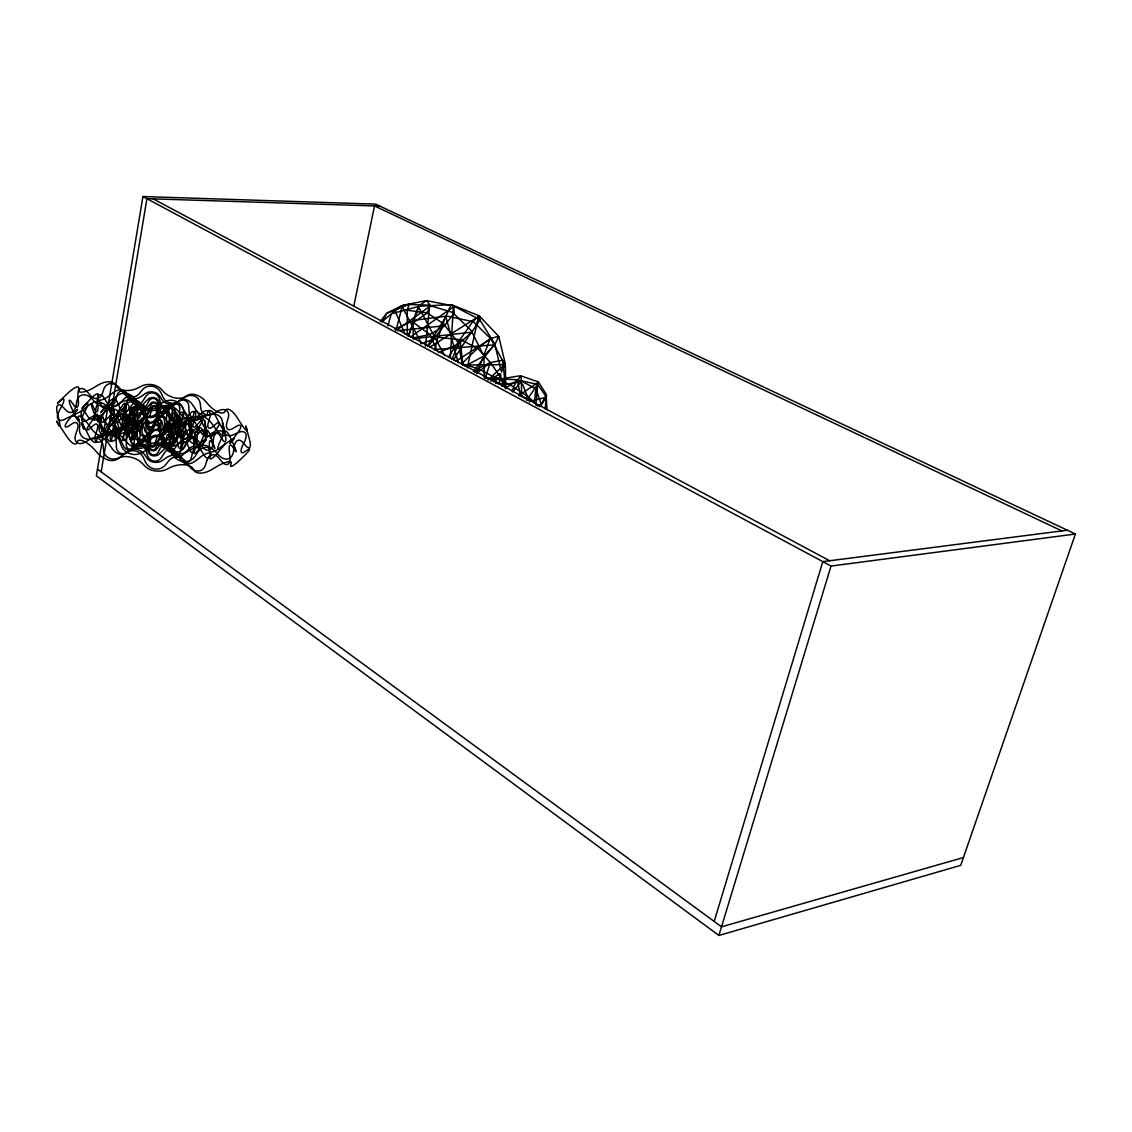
<?xml version="1.0" encoding="UTF-8"?>
<svg xmlns="http://www.w3.org/2000/svg" width="1132" height="1132" viewBox="0 0 1132 1132"><rect width="100%" height="100%" fill="white"/><g stroke="black" fill="none" stroke-linecap="round" stroke-linejoin="round"><path stroke-width="1.5" d="M505.197 387.172L505.254 383.607M128.567 435.438L132.953 427.174A1.91 0.736 -75.1 0 1 134.001 426.538A1.91 0.736 -75.1 0 1 134.029 428.519L131.468 437.575A1.91 1.174 -76 0 0 131.864 439.683A1.91 1.174 -76 0 0 133.434 438.933L137.75 431.08A1.91 1.5 -85.3 0 1 140.439 432.339L139.349 441.721A1.91 1.755 -87.9 0 0 142.66 442.838L146.679 434.419A1.924 1.882 56.2 0 1 150.287 435.268L150.57 444.692A1.924 1.91 -21.6 0 0 154.306 445.23L157.334 436.287A1.91 1.797 -62.6 0 1 160.843 436.485L162.032 445.626A1.91 1.585 -78.4 0 0 165.159 445.456L166.772 436.16A1.91 1.245 -79.3 0 1 169.248 435.65A1.882 0.863 71.3 0 0 170.423 437.617A1.882 0.863 71.3 0 0 171.342 436.91L171.795 428.957A3.806 3.141 -79.3 0 1 177.625 428.561L179.917 435.848A3.792 2.533 89.7 0 0 182.563 437.999A3.792 2.533 89.7 0 0 184.714 434.858L185.563 426.948A3.778 1.698 -87.5 0 1 186.978 423.863A3.778 1.698 -87.5 0 1 188.69 425.434L190.473 432.014A3.764 0.906 83.5 0 0 191.648 433.514A3.764 0.906 83.5 0 0 191.916 429.962L190.629 418.486L191.166 425.674A3.736 0.821 73.8 0 1 190.487 426.75A3.736 0.821 73.8 0 1 188.959 423.127L187.021 415.543A3.736 1.726 71.5 0 0 185.04 412.218A3.736 1.726 71.5 0 0 183.285 413.081L182.068 418.557A3.721 2.179 56.7 0 1 179.634 419.533A3.721 2.179 56.7 0 1 176.861 416.18L174.625 409.161A3.721 2.816 47 0 0 171.71 406.176A3.721 2.816 47 0 0 168.569 407.166L165.696 412.501A3.721 2.858 24 0 1 162.074 413.746A3.721 2.858 24 0 1 158.876 410.916L157.235 404.52A3.721 3.085 1.1 0 0 150.429 403.516L146.325 409.062A3.707 2.717 -17.9 0 1 142.321 410.845A3.707 2.717 -17.9 0 1 139.632 408.666L139.293 402.836A3.721 2.505 -38.2 0 0 137.071 401.053A3.721 2.505 -38.2 0 0 133.477 403.077L128.906 409.133A3.721 1.755 -44.3 0 1 125.44 411.581A3.721 1.755 -44.3 0 1 124.053 410.025L125.44 404.548A3.75 1.174 -57 0 0 124.69 403.317A3.75 1.174 -57 0 0 122.157 405.992L115.789 415.727L120.388 408.157L116.638 418.967A3.792 1.557 -66.2 0 0 116.384 422.533A3.792 1.557 -66.2 0 0 118.662 421.543L122.978 415.798A3.806 2.306 -75.6 0 1 125.694 414.878A3.806 2.306 -75.6 0 1 126.657 418.331L125.44 426.226A3.821 3.028 -71.8 0 0 127.053 429.934A3.821 3.028 -71.8 0 0 130.704 428.688L135.387 422.392A3.821 3.509 -87 0 1 141.613 424.458L142.165 432.523A3.821 3.792 -75.7 0 0 149.226 434.164L153.315 427.188A3.835 3.806 -22.4 0 1 160.348 428.207L162.201 436.061A3.821 3.608 -87.7 0 0 169.078 436.428L172.121 428.561L174.045 441.961L172.885 432.099L172.276 443.475A1.896 0.863 -87.2 0 1 171.54 445.414A1.896 0.863 -87.2 0 1 170.592 444.31L167.989 426.821A1.882 1.231 64.6 0 0 165.314 425.59L163.461 432.834A1.882 1.415 46.6 0 1 160.22 431.745L159.159 423.552A1.896 1.599 27.6 0 0 155.622 422.717L152.452 429.934A1.882 1.557 1 0 1 148.801 429.41L148.702 421.712A1.882 1.514 -24.3 0 0 145.236 421.514L141.189 428.986A1.882 1.259 -38 0 1 138.076 429.141L139.349 421.783A1.882 1.005 -52.3 0 0 138.543 420.807A1.882 1.005 -52.3 0 0 136.859 422.278L130.873 431.957L133.732 422.972M391.078 314.54L387.88 325.903M490.17 363.202L485.02 378.272M450.295 358.137L453.352 306.928L410.506 336.982M545.171 408.907L546.459 394.884L546.289 396.851M535.846 404.973L537.955 382.503L518.796 395.577M425.434 346.35L429.608 306.404L397.417 329.653M534.219 403.162L535.719 390.328A2.292 1.967 31.6 0 0 534.403 388.078L521.767 381.201L520.692 376.362A2.278 0.722 -10.3 0 0 518.428 376.036L495.123 379.899L493.297 378.456L485.84 378.527M142.943 196.544L96.376 475.85L718.891 935.457L960.714 865.343L1075.4 534.021L375.668 204.128L142.943 196.544L831.029 566.057L1075.4 534.021M101.172 471.903L146.934 198.68L379.871 206.109M547.039 409.841L546.275 397.148L539.667 406.43A2.236 1.16 66 0 1 539.384 406.657M353.849 305.923L374.522 205.939L1061.887 530.908M499.07 383.72L500.797 375.357A2.108 1.146 -67.5 0 0 499.41 373.999L490.75 379.588M181.728 431.32L184.997 424.217A2.957 0.736 -52.8 0 0 184.742 423.085A2.957 0.736 -52.8 0 0 182.45 425.448L177.639 432.523A2.957 1.443 -49.1 0 1 175.078 434.532A2.957 1.443 -49.1 0 1 173.932 433.287L175.007 426.948A2.972 1.825 -34.3 0 0 173.366 425.363A2.972 1.825 -34.3 0 0 170.225 427.188L165.555 433.726A2.972 2.278 -21.8 0 1 160.249 433.429L159.555 426.58A3 2.321 1.9 0 0 153.839 425.745L150.273 431.985A2.986 2.42 25.9 0 1 144.825 430.712L142.901 423.198A3 2.094 43.3 0 0 140.368 420.538A3 2.094 43.3 0 0 137.849 421.514L135.996 427.769A2.986 1.825 61.2 0 1 134.001 428.561A2.986 1.825 61.2 0 1 131.92 425.873L129.671 417.722A2.972 1.203 67.2 0 0 127.874 414.751A2.972 1.203 67.2 0 0 126.671 415.67C125.624 434.66 127.548 408.921 128.85 430.358A2.349 1.075 -83.7 0 0 129.939 431.533A2.349 1.075 -83.7 0 0 130.972 429.382L131.963 420.58A2.349 1.585 -84.1 0 1 133.463 418.458A2.349 1.585 -84.1 0 1 135.076 419.986L136.661 428.25A2.335 1.939 -73 0 0 140.439 428.066L142.929 419.618A2.335 2.207 -73.6 0 1 147.245 419.859L148.349 428.504A2.335 2.306 -14.7 0 0 152.792 429.155L156.457 421.203A2.335 2.306 69.5 0 1 160.871 422.236L160.843 431.037A2.335 2.137 84.6 0 0 164.791 432.353L169.05 424.953A2.335 1.868 -79.5 0 1 172.404 426.495L170.918 435.183A2.349 1.443 -80 0 0 171.569 437.575A2.349 1.443 -80 0 0 173.323 436.825L177.413 429.863A2.349 0.976 -71.3 0 1 178.87 429.056A2.349 0.976 -71.3 0 1 178.828 431.518L175.432 442.287L179.663 433.867L174.356 443.871A2.363 0.736 -60.3 0 1 172.757 445.838A2.363 0.736 -60.3 0 1 172.305 444.89L174.116 438.084A2.377 1.16 -49.1 0 0 173.224 436.895A2.377 1.16 -49.1 0 0 171.031 438.721L166.673 446.079A2.377 1.627 -41.7 0 1 164.296 447.635A2.377 1.627 -41.7 0 1 162.852 446.291L163.121 439.159A2.391 1.84 -21.8 0 0 158.721 438.919L154.815 445.881A2.391 2.038 -0.1 0 1 150.273 445.216L149.282 437.546A2.405 1.953 25.9 0 0 144.769 436.499L142.038 443.291A2.391 1.854 49.8 0 1 138.019 441.947L136.434 433.712A2.391 1.472 61.2 0 0 134.708 431.292A2.391 1.472 61.2 0 0 133.067 432.127L131.864 439.046A2.377 1.118 74.7 0 1 130.689 439.768A2.377 1.118 74.7 0 1 129.472 437.377L127.067 426L127.067 435.268L126.501 423.198L125.228 420.892L122.992 408.553L124.803 416.972A2.943 0.736 88 0 0 125.638 418.104A2.943 0.736 88 0 0 126.076 415.416L125.878 406.756A2.929 1.429 86.9 0 1 126.911 404.011A2.929 1.429 86.9 0 1 128.553 405.581L130.746 413.322A2.915 1.967 -84.6 0 0 132.685 414.935A2.915 1.967 -84.6 0 0 134.496 412.614L136.066 404.195A2.915 2.448 -89 0 1 140.807 403.997L142.788 412.246A2.901 2.745 -75.2 0 0 147.981 412.557L151.235 404.633A2.901 2.887 52.9 0 1 156.796 405.454L157.716 413.987A2.901 2.858 71.4 0 0 163.022 415.232L167.437 407.93A2.901 2.688 -73.5 0 1 172.375 409.558L171.668 418.076A2.901 2.321 -78.9 0 0 175.701 419.93L180.483 413.237A2.915 1.854 -69.2 0 1 182.96 412.274A2.915 1.854 -69.2 0 1 183.525 415.246L181.021 423.467A2.915 1.217 -71 0 0 181.063 426.212A2.915 1.217 -71 0 0 182.719 425.448L188.11 418.132L181.785 431.32M467.219 367.999L478.482 316.62L429.736 347.213M395.875 330.714L402.214 306.63L421.458 343.576M434.844 349.944L437.631 337.959L420.807 343.718M538.323 381.937L536.993 384.286L517.593 379.956M714.193 921.462L822.794 561.642L1067.32 530.215M718.891 935.457L831.029 566.057M386.592 313.564L382.899 321.417M407.279 335.412L407.251 310.225L408.992 304.692M408.27 336.162L418.741 307.239L444.635 355.646M538.252 382.135L536.115 388.234A2.278 0.778 68.5 0 0 536.342 390.144L541.322 404.421L536.554 405.369M408.44 336.388L413.491 322.549L425.929 313.847A2.094 1.74 -18.2 0 1 428.448 313.691L445.173 324.842M438.367 337.039L445.598 316.281L413.449 320.356M413.336 320.031L418.345 306.871M430.018 305.767L427.755 311.526A2.094 1.132 -8.1 0 1 424.896 312.616L407.251 310.225M476.742 373.673L490 339.218L455.658 361.377M452.036 359.424L459.889 340.081M446.178 315.687L450.946 304.933M505.254 364.462L501.49 371.975L494.967 344.92M495.066 344.199L498.646 336.572M545.893 397.502L540.346 406.317M517.48 380.027L513.56 386.804L495.802 377.989M541.322 404.421L546.02 395.493A2.278 1.174 58 0 0 545.737 393.455L538.591 382.248M527.017 400.431L528.927 397.403L538.139 406.147M511.805 390.88L513.574 387.837A2.207 0.75 36.4 0 1 515.428 388.248L528.8 397.063L536.922 385.545A2.25 1.132 59.1 0 1 538.874 386.168L546.247 396.808M427.415 346.109L445.937 316.889L458.262 362.877M472.313 331.421L479.657 320.172M448.385 357.259L459.776 339.642L438.367 337.336M453.437 359.99L471.096 332.284L412.911 338.751M460.455 338.992L472.582 321.828M517.649 379.758L521.088 375.923L538.096 381.809M211.061 437.037L213.41 433.782A7.457 1.132 -42.8 0 0 213.042 432.466A7.457 1.132 -42.8 0 0 207.538 436.74L202.713 441.268A7.5 3.056 -41.8 0 1 194.421 443.037L194.619 439.471A7.556 3.679 -25.5 0 0 190.813 437.108A7.556 3.679 -25.5 0 0 183.342 440.079L178.446 443.928A7.584 5.165 -16.4 0 1 166.376 443.291L164.55 439.075A7.627 4.868 3.8 0 0 158.466 435.353A7.627 4.868 3.8 0 0 150.952 437.108L147.132 440.518A7.641 5.519 22.9 0 1 134.722 437.603L131.595 432.58A7.627 4.316 36 0 0 125.143 427.556A7.627 4.316 36 0 0 119.596 428.575L117.742 431.929A7.599 4.019 54.2 0 1 108.545 427.599L105.276 421.84A7.556 2.193 57.4 0 0 100.479 416.024A7.556 2.193 57.4 0 0 98.3 416.972L98.654 420.665A7.5 1.16 70.8 0 1 95.201 416.152L92.923 409.996A7.457 0.807 68.9 0 1 91.239 404.067A7.457 0.807 68.9 0 1 92.739 405.638L94.918 409.94A7.386 2.179 79.7 0 0 97.946 406.487L97.465 400.318A7.344 3.821 73.9 0 1 99.361 394.955A7.344 3.821 73.9 0 1 103.847 397.601L106.988 402.61A7.287 5.066 83.9 0 0 115.45 401.082L117.021 395.266A7.259 6.042 70.3 0 1 122.03 390.979A7.259 6.042 70.3 0 1 128.1 394.856L131.142 400.459A7.231 6.82 77.7 0 0 142.731 401.167L146.113 395.988A7.231 6.99 30.5 0 1 158.989 397.898L160.985 403.869A7.188 7.117 -42.2 0 0 172.757 406.614L177.299 402.157A7.202 6.551 -44.5 0 1 188.775 405.907L189.03 411.949A7.216 5.858 -64.9 0 0 198.072 416.038L202.84 412.246A7.245 4.74 -54.4 0 1 208.797 411.157A7.245 4.74 -54.4 0 1 210.028 416.916L208.246 422.703A7.301 3.325 -62.1 0 0 212.179 427.132L216.184 423.778A7.344 1.953 -51.7 0 1 219.382 422.915A7.344 1.953 -51.7 0 1 217.089 428.193L210.142 438.24L210.863 437.306M133.675 423.028L128.454 435.41M445.216 324.771L453.748 313.663M380.352 321.431L386.521 313.493M428.221 346.42L443.786 325.846L397.785 330.629M504.617 383.861L501.915 386.168M473.388 371.423L494.033 344.878L434.419 349.59M512.683 391.955L519.305 383.819A3.424 2.222 70.3 0 1 523.168 385.658L529.564 401.987M474.761 372.456L477.817 368.848M526.422 399.794L528.658 397.389M494.571 344.85L485.076 354.854A2.08 1.33 64.6 0 1 482.713 353.594L472.03 332.256L458.885 343.449L444.876 325.535L431.235 333.784A2.08 1.755 -19.5 0 1 428.816 333.742L413.491 322.549M453.791 313.621L472.129 331.535M462.097 363.457L477.195 348.614M127.279 418.585L132.6 408.426A2.363 0.792 -60.4 0 1 134.227 406.473A2.363 0.792 -60.4 0 1 134.722 407.478L133.038 414.312A2.349 1.189 -49 0 0 133.972 415.515A2.349 1.189 -49 0 0 136.151 413.718L140.425 406.416A2.349 1.656 -41.9 0 1 144.217 406.261L144.005 413.364A2.349 1.825 -21.5 0 0 148.334 413.619L152.141 406.742A2.349 2.023 0.2 0 1 156.612 407.407L157.56 414.977A2.349 1.924 26 0 0 161.961 416.01L164.692 409.289A2.349 1.84 50.3 0 1 168.668 410.591L170.168 418.713A2.349 1.472 61.3 0 0 171.866 421.076A2.349 1.472 61.3 0 0 173.521 420.255L174.809 413.392A2.349 1.146 75 0 1 176.026 412.642A2.349 1.146 75 0 1 177.243 415.005L179.663 426.269L179.875 417.085L179.974 430.924L178.318 421.868A2.377 1.047 -83.8 0 0 177.271 420.68A2.377 1.047 -83.8 0 0 176.267 422.844L175.248 431.759A2.377 1.571 -83.9 0 1 173.762 433.924A2.377 1.571 -83.9 0 1 172.163 432.396L170.607 423.976A2.391 1.953 -73.5 0 0 166.786 424.16L164.253 432.806A2.391 2.25 -72.9 0 1 159.838 432.565L158.721 423.708A2.405 2.377 -16 0 0 154.164 423.028L150.4 431.193A2.405 2.363 68.6 0 1 145.886 430.132L145.901 421.104A2.391 2.179 85.1 0 0 141.868 419.76L137.538 427.344A2.391 1.882 -79.8 0 1 134.156 425.773L135.67 416.901A2.391 1.429 -79.8 0 0 135.033 414.482A2.391 1.429 -79.8 0 0 133.265 415.26L129.19 422.363A2.377 0.948 -71.4 0 1 127.775 423.184A2.377 0.948 -71.4 0 1 127.859 420.694L131.326 409.855L127.223 418.585M488.005 380.083L504.504 364.575L463.95 365.07M473.134 321.148L478.978 315.927M381.47 322.068L390.837 314.314M477.294 372.739L489.958 362.962M391.969 313.309L401.549 305.909M477.874 348.033L490.283 338.709M490.764 381.272L495.25 378.102L495.844 383.592M418.925 306.036L426.014 300.787M430.118 305.626L453.96 312.842M387.229 312.97L401.478 305.838M505.466 388.12L517.48 380.281L520.508 396.313M408.595 304.565L387.158 313.097M464.969 366.145L481.581 357.273A2.08 1.74 -70.2 0 1 483.958 358.702L484.326 377.706M478.355 368.452L490.156 362.65M409.218 304.48L429.82 305.201M394.743 329.072L412.84 320.979L413.392 338.652M438.409 352.618L458.559 344.086L462.351 364.815M493.396 378.399L495.349 377.805M963.417 857.547L721.509 926.825L97.479 469.186M529.762 401.52L545.85 397.275M490.821 338.397L498.505 336.36M402.596 305.414L425.858 300.702M517.55 379.8L493.75 378.442M524.272 398.252L528.474 397.389M501.575 385.375L518.852 381.767A2.292 1.924 -16.1 0 1 521.456 383.451L521.597 394.672A2.292 1.783 40 0 0 522.715 396.653L525.545 398.676M412.572 338.072L428.504 334.831A2.08 1.953 -58.7 0 1 430.556 335.822L437.009 350.821M490.736 362.466L502.226 360.33M402.468 305.484L408.793 304.352M392.139 313.522L418.203 306.56M426.778 300.702L453.564 305.923M496.821 383.366L504.646 383.649M495.561 377.805L501.136 378.357M454.102 306.234L479.671 319.564M419.109 306.178L450.791 304.692M451.413 304.664L478.85 315.672M479.982 320.13L494.84 344.128M153.259 198.892L829.671 560.75M451.201 304.565L453.762 305.951M495.307 377.748L478.468 368.791M477.647 368.523L462.125 363.867M446.333 315.984L472.624 321.573M479.402 315.984L498.476 336.119M505.141 383.224L501.391 378.512L505.891 388.616M426.608 300.772L429.976 305.074M502.636 360.4L505.311 364.094M460.483 339.444L477.251 348.274M460.101 340.053L462.847 364.943M473.176 321.446L490.354 338.411M496.325 383.069L495.066 380.663A2.278 0.849 -21.2 0 0 492.958 380.607M477.846 348.444L490.184 362.325M501.066 378.088L490.694 362.806M498.816 336.728L505.311 363.853M394.842 310.338L404.888 333.912M490.807 338.723L502.325 360.061M479.204 315.87L479.883 319.578M505.197 382.956L502.608 360.726M505.254 383.522L505.551 388.686M505.396 364.702L505.636 388.262M453.89 306.333L454.116 312.715M520.097 396.087A2.306 2.264 -44.1 0 1 521.711 396.823M493.411 381.866A3.396 2.066 46.2 0 1 497.33 382.644M180.936 436.457L181.134 445.569A2.943 1.373 87.6 0 1 180.158 448.371A2.943 1.373 87.6 0 1 178.587 446.857L176.465 439.089A2.957 1.953 -83.9 0 0 174.54 437.504A2.957 1.953 -83.9 0 0 172.757 439.867L171.158 448.442A2.957 2.462 -86.8 0 1 166.376 448.711L164.395 440.32A2.972 2.802 -72.6 0 0 159.088 440.037L155.749 448.159A2.972 2.972 0 0 1 150.047 447.338L149.113 438.593A2.972 2.929 68.6 0 0 143.679 437.32L139.151 444.791A2.972 2.745 -75.7 0 1 134.128 443.093L134.85 434.377A2.972 2.335 -79.7 0 0 130.788 432.466L125.992 439.258A2.957 1.84 -70.1 0 1 123.529 440.207A2.957 1.84 -70.1 0 1 123.006 437.164L125.553 428.83A2.943 1.174 -71.3 0 0 125.567 426.057A2.943 1.174 -71.3 0 0 123.968 426.835C108.63 452.078 133.42 403.742 122.27 428.038A2.915 0.792 -52.5 0 0 122.638 429.141A2.915 0.792 -52.5 0 0 124.93 426.806L129.628 419.83A2.915 1.472 -48.7 0 1 132.189 417.864A2.915 1.472 -48.7 0 1 133.378 419.109L132.444 425.349A2.901 1.811 -33.5 0 0 134.085 426.891A2.901 1.811 -33.5 0 0 137.17 425.108L141.67 418.727A2.901 2.25 -21.2 0 1 146.863 419.024L147.57 425.703A2.901 2.25 2.1 0 0 153.103 426.509L156.584 420.453A2.901 2.363 25.8 0 1 161.876 421.684L163.701 428.986A2.901 2.038 42.8 0 0 166.149 431.547A2.901 2.038 42.8 0 0 168.626 430.613L170.522 424.542A2.901 1.825 60.9 0 1 172.503 423.764A2.901 1.825 60.9 0 1 174.554 426.396L176.677 434.334A2.901 1.217 66.9 0 0 178.46 437.249A2.901 1.217 66.9 0 0 179.705 436.386L179.861 429.962A2.915 0.722 78.2 0 1 180.526 429.141A2.915 0.722 78.2 0 1 181.545 431.943L183.653 443.546L181.559 434.065L180.936 436.457M222.551 423.326L222.523 427.104A14.037 9.297 -59.4 0 0 233.97 434.561L237.31 432.905A13.683 6.707 -46.6 0 1 244.753 441.07L243.04 444.579A14.32 3.835 -55.5 0 0 244.738 451.767L246.96 450.295A13.966 1.528 -42 0 1 242.927 457.116L239.772 460.13A14.645 2.434 -46.3 0 1 230.659 465.096L231.197 463.497A14.263 3.622 -30.3 0 0 216.07 466.964L212.137 469.356A14.957 7.768 -28.6 0 1 194.166 470.558L192.907 468.478A14.504 7.132 -9.3 0 0 170.507 467.403L166.786 469.256A15.155 10.344 3 0 1 144.924 466.143L142.321 463.398A14.603 7.754 19.1 0 0 119.2 457.965L116.667 459.521A15.169 9.169 38.4 0 1 97.451 452.984L94.423 449.56A14.518 5.236 43.4 0 0 77.5 441.423L76.778 443.037A14.957 4.684 60.8 0 1 65.826 435.084L56.614 421.132L58.439 424.797A14.631 1.542 72.5 0 0 58.468 417.736L57.421 413.76A13.966 4.924 65.3 0 1 63.335 407.421L65.67 409.94A14.291 7.542 78.1 0 0 76.014 405.596L76.665 401.86A13.697 9.466 64.8 0 1 92.272 399.087L95.088 402.185A14.023 11.858 76.6 0 0 112.577 401.478L114.785 398.223A13.527 12.155 47.3 0 1 135.769 399.511L138.26 403.049A13.924 13.626 36.5 0 0 158.395 406.034L161.692 403.36A13.428 12.579 -8.9 0 1 182.945 408.298L184.403 412.09A13.867 12.792 -53.4 0 0 202.402 417.991L206.095 415.897A13.471 10.669 -42.1 0 1 222.551 423.326M134.68 408.822L134.128 420.142L132.741 410.152L134.68 423.693L135.316 415.189A1.924 0.849 71.7 0 1 136.208 414.453A1.924 0.849 71.7 0 1 137.283 416.534L138.727 425.434A1.924 1.245 64.7 0 0 141.429 426.693L143.24 419.293A1.924 1.443 47.2 0 1 146.566 420.382L147.669 428.773A1.924 1.627 27.7 0 0 151.278 429.622L154.504 422.236A1.924 1.599 0.9 0 1 158.254 422.788L158.324 430.641A1.924 1.542 -24.8 0 0 161.848 430.839L166.008 423.227A1.924 1.274 -38.7 0 1 169.149 423.085L167.777 430.542A1.91 0.99 -52.6 0 0 168.555 431.518A1.91 0.99 -52.6 0 0 170.239 430.033L176.295 420.255L173.394 429.099L178.502 416.887L173.861 425.094A1.896 0.764 -74.9 0 1 172.786 425.745A1.896 0.764 -74.9 0 1 172.743 423.778L175.29 414.793A1.896 1.174 -75.3 0 0 174.88 412.713A1.896 1.174 -75.3 0 0 173.295 413.477L168.979 421.26A1.882 1.486 -84.8 0 1 166.291 420.029L167.38 410.775A1.882 1.74 -86.1 0 0 164.112 409.699L160.136 417.991A1.896 1.854 57.9 0 1 156.598 417.17L156.329 407.888A1.882 1.882 0 0 0 152.65 407.35L149.665 416.152A1.882 1.769 -63.9 0 1 146.198 415.939L145.023 406.883A1.896 1.571 -80.1 0 0 141.896 407.011L140.311 416.208A1.896 1.259 -79.8 0 1 137.821 416.689L136.42 408.044A1.896 0.891 -87.8 0 0 135.444 406.897A1.896 0.891 -87.8 0 0 134.68 408.822M179.733 407.973L179.521 415.26A4.684 3.778 -71.7 0 0 181.615 419.151A4.684 3.778 -71.7 0 0 185.747 418.09L190.671 412.911A4.698 3.042 -61.7 0 1 194.647 411.807A4.698 3.042 -61.7 0 1 195.468 416.067L193.261 423.057A4.712 2.066 -66.4 0 0 193.317 426.906A4.712 2.066 -66.4 0 0 195.921 426.113L200.166 421.387A4.74 1.132 -57.1 0 1 202.246 420.411A4.74 1.132 -57.1 0 1 200.718 424.344L194.421 434.405L197.746 428.646A4.783 0.962 -47.6 0 0 197.449 427.344A4.783 0.962 -47.6 0 0 193.77 430.613L188.803 436.358A4.811 2.151 -45.2 0 1 184.827 439.046A4.811 2.151 -45.2 0 1 183.073 437.546L183.724 432.679A4.839 2.674 -29.5 0 0 181.177 430.655A4.839 2.674 -29.5 0 0 176.168 433.075L171.257 438.183A4.853 3.509 -18.8 0 1 166.432 440.051A4.853 3.509 -18.8 0 1 163.022 437.73L161.678 432.268A4.868 3.467 3 0 0 157.688 429.353A4.868 3.467 3 0 0 152.622 430.952L148.858 435.678A4.868 3.736 24.2 0 1 144.401 436.853A4.868 3.736 24.2 0 1 140.396 433.697L137.736 427.472A4.882 3.099 39.3 0 0 133.562 423.708A4.882 3.099 39.3 0 0 129.727 424.811L127.874 429.523A4.853 2.773 57.4 0 1 124.945 430.344A4.853 2.773 57.4 0 1 121.577 426.566L118.648 419.632A4.839 1.684 62.1 0 0 115.591 415.359A4.839 1.684 62.1 0 0 113.95 416.392L114.205 421.458A4.811 0.906 74.3 0 1 113.469 422.377A4.811 0.906 74.3 0 1 111.785 418.373L108.729 406.388L111.474 413.746A4.754 1.302 83.7 0 0 112.959 415.147A4.754 1.302 83.7 0 0 113.497 411.355L113.059 403.926A4.74 2.405 80.3 0 1 114.459 399.95A4.74 2.405 80.3 0 1 117.304 402.086L120.119 408.44A4.712 3.24 89.5 0 0 123.275 410.576A4.712 3.24 89.5 0 0 125.921 407.364L127.492 400.233A4.698 3.948 80.2 0 1 130.972 396.978A4.698 3.948 80.2 0 1 134.934 399.936L137.595 406.869A4.67 4.429 -89.6 0 0 145.604 407.35L148.985 400.813A4.684 4.613 40.1 0 1 157.688 402.101L159.244 409.374A4.655 4.627 -77.8 0 0 167.38 411.27L171.993 405.426A4.67 4.302 -57.9 0 1 179.733 407.973M126.529 437.377L126.289 444.947A4.839 4.443 -60.7 0 0 134.255 447.621L139.024 441.565A4.839 4.797 -82.2 0 1 147.485 443.546L149.099 451.102A4.853 4.797 41.2 0 0 158.112 452.39L161.621 445.583A4.825 4.556 -84.9 0 1 169.857 446.022L172.573 453.125A4.811 4.004 83 0 0 176.592 456.097A4.811 4.004 83 0 0 180.101 452.687L181.672 445.343A4.797 3.184 -89.3 0 1 184.29 442.018A4.797 3.184 -89.3 0 1 187.388 444.126L190.134 450.508A4.783 2.278 81.3 0 0 192.822 452.559A4.783 2.278 81.3 0 0 194.11 448.484L193.643 440.985A4.754 1.118 84.1 0 1 194.053 437.15A4.754 1.118 84.1 0 1 195.341 438.494L197.661 445.654L194.52 433.782A4.712 1.047 74.2 0 0 192.78 429.835A4.712 1.047 74.2 0 0 191.874 430.712L191.902 435.622A4.684 1.755 61.7 0 1 190.134 436.57A4.684 1.755 61.7 0 1 187.134 432.41L184.36 425.717A4.684 2.759 57 0 0 181.092 422.052A4.684 2.759 57 0 0 178.163 422.873L176.238 427.415A4.67 3.014 38.8 0 1 172.517 428.448A4.67 3.014 38.8 0 1 168.526 424.854L166.036 418.868A4.67 3.608 24 0 0 162.201 415.826A4.67 3.608 24 0 0 157.9 416.972L154.277 421.528A4.67 3.339 3.2 0 1 149.438 423.071A4.67 3.339 3.2 0 1 145.604 420.269L144.273 414.963A4.67 3.424 -18 0 0 140.948 412.699A4.67 3.424 -18 0 0 136.279 414.496L131.595 419.448A4.684 2.66 -28.7 0 1 126.742 421.769A4.684 2.66 -28.7 0 1 124.166 419.802L124.619 415.02A4.698 2.222 -44.6 0 0 122.78 413.505A4.698 2.222 -44.6 0 0 118.832 416.123L113.992 421.755A4.712 1.104 -47.2 0 1 110.271 424.953A4.712 1.104 -47.2 0 1 109.762 423.651L112.705 417.878L106.196 427.924A4.769 0.976 -57.4 0 0 104.498 431.886A4.769 0.976 -57.4 0 0 106.366 430.924L110.483 426.156A4.783 1.953 -66.9 0 1 112.959 425.349A4.783 1.953 -66.9 0 1 112.889 429.269L110.582 436.414A4.811 3.014 -62.8 0 0 111.304 440.815A4.811 3.014 -62.8 0 0 115.252 439.711L120.247 434.419A4.825 3.835 -73.1 0 1 124.435 433.344A4.825 3.835 -73.1 0 1 126.529 437.377M115.308 425.745L116.2 433.797L115.04 422.307A3.75 1.033 83.3 0 1 115.393 418.783A3.75 1.033 83.3 0 1 116.709 420.297L118.634 426.835A3.736 1.783 -87.6 0 0 120.445 428.377A3.736 1.783 -87.6 0 0 121.916 425.335L122.78 417.567A3.721 2.561 89.2 0 1 124.945 414.51A3.721 2.561 89.2 0 1 127.619 416.647L129.939 423.778A3.707 3.099 -79.4 0 0 135.741 423.495L138.33 416.152A3.693 3.509 -89.9 0 1 145.023 416.548L146.835 424.132A3.693 3.679 -17.4 0 0 153.612 425.123L157.56 418.387A3.693 3.665 -73.9 0 1 164.381 419.972L164.918 427.755A3.693 3.41 -86.8 0 0 170.946 429.764L175.517 423.665A3.707 2.986 -71.3 0 1 179.111 422.448A3.707 2.986 -71.3 0 1 180.71 426.042L179.549 433.726A3.707 2.335 -75.6 0 0 180.54 437.108A3.707 2.335 -75.6 0 0 183.271 436.23L187.601 430.641A3.721 1.641 -66 0 1 189.95 429.679A3.721 1.641 -66 0 1 189.794 433.202L186.907 440.518A3.736 0.708 -67.5 0 0 186.129 443.73A3.736 0.708 -67.5 0 0 187.289 442.881L191.237 436.287L184.898 446.362A3.764 1.061 -57.1 0 1 182.408 449.093A3.764 1.061 -57.1 0 1 181.771 447.932L183.327 442.485A3.792 1.684 -44.6 0 0 182.026 440.971A3.792 1.684 -44.6 0 0 178.545 443.489L173.833 449.63A3.806 2.476 -38.3 0 1 170.196 451.71A3.806 2.476 -38.3 0 1 167.975 449.97L167.706 444.098A3.821 2.731 -18.3 0 0 164.961 441.919A3.821 2.731 -18.3 0 0 160.843 443.744L156.598 449.376A3.821 3.141 0.8 0 1 149.594 448.371L147.882 441.862A3.835 2.915 23.9 0 0 144.571 438.961A3.835 2.915 23.9 0 0 140.835 440.221L137.934 445.64A3.821 2.83 46.7 0 1 134.75 446.616A3.821 2.83 46.7 0 1 131.751 443.56L129.388 436.386A3.821 2.165 56.7 0 0 126.529 432.933A3.821 2.165 56.7 0 0 124.138 433.91L123.048 439.457A3.806 1.656 71.4 0 1 121.379 440.291A3.806 1.656 71.4 0 1 119.398 436.895L116.808 427.387L115.308 425.745M102.078 431.787L100.592 425.858A5.943 0.821 68.5 0 1 101.088 424.684A5.943 0.821 68.5 0 1 103.592 429.792L106.125 436.386A5.971 2.363 67.5 0 0 109.224 440.985A5.971 2.363 67.5 0 0 111.516 440.207L112.464 436.046A6 3.014 51.9 0 1 115.86 435.056A6 3.014 51.9 0 1 120.402 439.796L123.388 445.838A6.014 4.203 43.5 0 0 128.001 449.899A6.014 4.203 43.5 0 0 132.585 448.937L135.557 444.89A6.028 4.16 22 0 1 141.09 443.532A6.028 4.16 22 0 1 146.254 447.395L148.589 452.687A6.014 4.67 1.7 0 0 153.273 455.828A6.014 4.67 1.7 0 0 159.004 454.187L163.447 449.871A6 3.891 -14.8 0 1 169.673 447.649A6 3.891 -14.8 0 1 173.847 450.409L174.597 454.965A5.971 3.637 -34.6 0 0 177.894 457.059A5.971 3.637 -34.6 0 0 183.271 454.441L188.153 449.574A5.943 2.278 -39.5 0 1 193.473 446.291A5.943 2.278 -39.5 0 1 195.355 448.017L194.053 452.093A5.901 1.443 -53.2 0 0 194.959 453.324A5.901 1.443 -53.2 0 0 198.638 449.744L206.18 439.626L201.807 444.989A5.83 1.259 -63.4 0 1 200.01 445.782A5.83 1.259 -63.4 0 1 201.171 441.494L203.901 435.325A5.801 2.674 -59.6 0 0 204.213 430.471A5.801 2.674 -59.6 0 0 200.534 431.448L196.133 435.664A5.773 3.707 -70.2 0 1 192.086 436.528A5.773 3.707 -70.2 0 1 190.629 431.985L191.435 425.42A5.745 4.655 -61.3 0 0 189.072 420.467A5.745 4.655 -61.3 0 0 183.625 421.854L178.927 426.608A5.731 5.32 -75.6 0 1 170.055 423.679L169.008 417.029A5.731 5.646 -31.7 0 0 158.805 414.652L154.744 420.099A5.745 5.717 51.5 0 1 144.769 418.642L142.391 412.232A5.759 5.419 72.3 0 0 132.359 411.638L129.713 417.765A5.759 4.868 -87.4 0 1 125.496 420.977A5.759 4.868 -87.4 0 1 121.166 418.161L118.266 412.26A5.801 4.033 81 0 0 114.007 409.444A5.801 4.033 81 0 0 110.95 413.633L110.2 420.255A5.83 2.887 87.6 0 1 108.177 424.316A5.83 2.887 87.6 0 1 105.304 422.434L102.885 417.184A5.872 1.769 77.4 0 0 100.592 415.331A5.872 1.769 77.4 0 0 100.295 420.213L102.078 431.787M79.679 425.108L79.495 429.155A14.504 11.15 -44.5 0 0 96.475 437.235L100.451 434.971A15.084 13.796 -57.6 0 1 119.737 441.452L121.294 445.598A14.645 13.754 -11.7 0 0 144.486 451.031L148.08 448.088A15.155 14.928 39.1 0 1 170.012 451.243L172.729 455.092A14.56 13.075 51.6 0 0 195.157 456.224L197.449 452.659A14.957 12.268 81.2 0 1 215.462 451.583L218.349 454.809A14.334 9.367 67.5 0 0 233.503 451.427L234.013 447.494A14.659 6.75 79.9 0 1 243.125 442.669L245.22 445.187A14.051 3.948 66.5 0 0 249.238 438.48L245.729 425.986L247.002 429.368A13.768 1.5 58.5 0 1 239.517 421.288L237.182 417.595A14.065 5.32 60.4 0 0 225.692 410.223L224.716 411.793A13.57 5.618 43.1 0 1 208.217 404.407L205.486 401.209A13.924 8.886 37.8 0 0 187.431 395.337L184.997 396.851A13.499 7.641 19.1 0 1 163.716 391.898L161.338 389.267A13.909 9.806 3.7 0 0 141.146 386.253L137.736 388.035A13.556 7.202 -8.4 0 1 116.709 386.677L115.407 384.583A14.023 7.938 -27.2 0 0 97.89 385.177L94.168 387.455A13.725 4.358 -29.4 0 1 78.547 390.13L78.787 388.432A14.263 3.481 -45.7 0 0 68.429 392.634L57.477 403.148L61.227 400.233A14.589 2.731 -56 0 1 61.227 407.152L59.288 410.732A14.277 6.155 -47.6 0 0 65.345 419.024L68.67 417.269A14.886 9.169 -61.2 0 1 79.679 425.108M214.755 448.215L211.797 442.272A7.386 1.811 80.4 0 0 209.406 445.923L209.972 452.192A7.443 3.594 75.3 0 1 208.33 457.752A7.443 3.594 75.3 0 1 204.114 455.248L201.057 450.225A7.485 4.981 85.9 0 0 192.765 452.036L191.209 458.106A7.528 6.184 73.8 0 1 186.143 462.705A7.528 6.184 73.8 0 1 179.96 458.8L176.804 452.984A7.556 7.117 84.4 0 0 164.763 452.361L161.211 457.866A7.599 7.4 31.5 0 1 147.655 455.927L145.547 449.602A7.584 7.5 -48.1 0 0 133.151 446.701L128.369 451.399A7.57 6.877 -47.8 0 1 116.412 447.366L116.214 440.999A7.542 5.985 -67 0 0 107.031 436.641L102.149 440.574A7.514 4.712 -55.9 0 1 96.234 441.636A7.514 4.712 -55.9 0 1 95.215 435.622L97.168 429.665A7.457 3.085 -62.9 0 0 93.73 425.123L89.881 428.533A7.415 1.641 -52.1 0 1 87.093 429.396A7.415 1.641 -52.1 0 1 89.711 424.075L97.154 414.071L94.451 418.614A7.316 1.429 -42.3 0 0 95.244 419.944A7.316 1.429 -42.3 0 0 100.833 415.812L105.517 411.397A7.259 3.226 -41 0 1 113.978 409.841L113.992 413.35A7.245 3.693 -24.5 0 0 117.87 415.67A7.245 3.693 -24.5 0 0 125.029 412.855L129.656 409.161A7.216 4.995 -15.5 0 1 141.231 409.855L143.014 413.916A7.202 4.684 4.1 0 0 148.773 417.467A7.202 4.684 4.1 0 0 155.848 415.798L159.456 412.543A7.202 5.264 22.7 0 1 171.215 415.274L174.102 420.057A7.202 4.203 35.5 0 0 180.158 424.797A7.202 4.203 35.5 0 0 185.535 423.835L187.459 420.623A7.216 4.019 53.6 0 1 196.473 424.741L199.543 430.231A7.259 2.377 57.1 0 0 204.227 435.834A7.259 2.377 57.1 0 0 206.689 434.971L206.618 431.448A7.287 1.472 70.7 0 1 210.552 435.905L214.755 448.215M83.74 429.07L81.759 424.684A9.325 0.821 63.6 0 1 82.169 423.623A9.325 0.821 63.6 0 1 86.131 430.542L88.721 435.721A9.396 3.368 64.3 0 0 96.461 441.268L97.31 438.523A9.452 4.132 47.7 0 1 102.121 437.801A9.452 4.132 47.7 0 1 109.139 444.154L112.28 448.81A9.495 6.226 40.9 0 0 125.666 453.338L128.482 450.692A9.495 5.858 20.5 0 1 136.604 449.418A9.495 5.858 20.5 0 1 144.514 454.441L147.118 458.361A9.495 6.962 2.4 0 0 162.315 460.54L166.489 457.597A9.438 5.448 -12 0 1 175.743 455.036A9.438 5.448 -12 0 1 182.054 458.361L183.143 461.559A9.396 5.349 -31.6 0 0 195.723 460.781L200.237 457.243A9.325 3.014 -35 0 1 208.147 453.083A9.325 3.014 -35 0 1 210.892 454.894L210 457.597A9.254 1.924 -49.9 0 0 216.523 454.158L225.126 443.815L220.57 447.791A9.098 2.193 -59.7 0 1 219.523 442.739L221.759 437.971A9.028 4.302 -53.4 0 0 222.169 431.49A9.028 4.302 -53.4 0 0 216.665 432.226L212.717 435.028A8.971 5.858 -65.1 0 1 204.722 429.736L205.09 424.627A8.929 7.188 -51.9 0 0 201.538 417.991A8.929 7.188 -51.9 0 0 193.515 419.364L189.214 422.661A8.886 8.249 -64.9 0 1 176.465 418.458L175.12 413.307A8.9 8.589 -17.2 0 0 160.065 409.812L156.301 413.76A8.929 8.83 45.2 0 1 141.995 411.652L139.434 406.77A8.943 8.278 58.6 0 0 124.605 405.864L122.129 410.477A8.957 7.584 85 0 1 109.79 411.015L106.804 406.614A9.028 6.297 73.2 0 0 100.253 403.063A9.028 6.297 73.2 0 0 95.909 408.595L95.201 413.718A9.084 4.655 83.2 0 1 88.041 416.831L85.551 413.067A9.169 3.014 71.7 0 0 81.815 410.944A9.169 3.014 71.7 0 0 81.575 417.538L83.74 429.07M99.602 422.349L99.107 427.726A9.438 7.415 -53.5 0 0 102.63 434.759A9.438 7.415 -53.5 0 0 110.95 433.315L115.492 429.82A9.466 8.716 -67.3 0 1 128.935 434.32L130.35 439.839A9.509 9.183 -19.9 0 0 146.41 443.588L150.443 439.358A9.509 9.438 48.4 0 1 165.682 441.565L168.427 446.772A9.466 8.731 62.7 0 0 176.295 452.008A9.466 8.731 62.7 0 0 184.007 447.579L186.568 442.683A9.41 7.768 87.6 0 1 199.19 441.975L202.218 446.532A9.353 6.212 75.1 0 0 208.698 450.097A9.353 6.212 75.1 0 0 212.873 444.225L213.481 438.933A9.282 4.259 84.2 0 1 220.004 435.594L222.282 439.386A9.212 2.49 72.4 0 0 225.452 441.409A9.212 2.49 72.4 0 0 225.268 434.73L222.58 422.929L223.726 427.556A9.07 1.33 63.7 0 1 222.721 428.589A9.07 1.33 63.7 0 1 218.603 421.868L216.099 416.859A8.999 3.679 64.1 0 0 208.062 411.652L207 414.326A8.985 4.287 47.5 0 1 202.076 415.104A8.985 4.287 47.5 0 1 195.397 409.091L192.482 404.648A8.943 6.085 40.7 0 0 179.691 400.473L176.946 403.063A8.943 5.745 20.5 0 1 169.262 404.35A8.943 5.745 20.5 0 1 161.876 399.554L159.456 395.761A8.929 6.721 2.9 0 0 145.122 393.625L141.203 396.483A8.971 5.434 -11.2 0 1 132.458 398.903A8.971 5.434 -11.2 0 1 126.359 395.563L125.199 392.365A8.971 5.434 -30.8 0 0 112.832 392.832L108.531 396.242A9.042 3.382 -34.3 0 1 100.734 400.148A9.042 3.382 -34.3 0 1 97.621 398.167L98.215 395.393A9.084 2.434 -49.5 0 0 91.055 398.407L81.9 408.426L85.749 404.28A9.24 1.656 -59.9 0 1 85.919 409.147L83.499 414.015A9.325 4.004 -54.1 0 0 82.664 420.623A9.325 4.004 -54.1 0 0 87.886 419.802L91.805 416.887A9.381 5.787 -66.1 0 1 99.602 422.349M197.718 432.155L197.01 438.947A5.957 3.99 82.2 0 1 194.025 443.305A5.957 3.99 82.2 0 1 189.822 440.461L186.922 434.391A5.985 4.953 -86.3 0 0 182.521 431.49A5.985 4.953 -86.3 0 0 178.219 434.844L175.502 441.254A6.014 5.632 75.7 0 1 165.074 440.702L162.584 433.995A6.014 6 58.2 0 0 152.141 432.466L147.868 438.211A6.028 5.929 -34.2 0 1 137.142 435.693L136.066 428.717A6.014 5.533 -76.6 0 0 126.841 425.646L121.959 430.613A5.985 4.769 -62.4 0 1 116.37 432.042A5.985 4.769 -62.4 0 1 114.007 426.877L114.898 420.071A5.971 3.665 -70.6 0 0 113.525 415.387A5.971 3.665 -70.6 0 0 109.493 416.307L105.106 420.68A5.943 2.505 -60 0 1 101.583 421.698A5.943 2.505 -60 0 1 102.092 416.774L104.936 410.506A5.901 1.005 -63.5 0 0 106.295 406.232A5.901 1.005 -63.5 0 0 104.738 407.138L100.805 412.614L108.601 402.681A5.83 1.684 -53.1 0 1 112.365 399.214A5.83 1.684 -53.1 0 1 113.497 400.572L112.45 404.704A5.801 2.448 -39.1 0 0 114.502 406.515A5.801 2.448 -39.1 0 0 119.766 403.374L124.478 398.591A5.787 3.693 -34.1 0 1 129.741 396.101A5.787 3.693 -34.1 0 1 133.052 398.266L133.873 402.794A5.773 3.863 -14.2 0 0 137.948 405.539A5.773 3.863 -14.2 0 0 143.92 403.417L148.15 399.2A5.773 4.556 2.1 0 1 153.655 397.587A5.773 4.556 2.1 0 1 158.155 400.686L160.348 405.836A5.773 4.075 22.1 0 0 165.258 409.572A5.773 4.075 22.1 0 0 170.578 408.213L173.507 404.251A5.773 4.146 43.5 0 1 178.007 403.261A5.773 4.146 43.5 0 1 182.422 407.18L185.209 413.024A5.787 3.071 51.8 0 0 189.596 417.567A5.787 3.071 51.8 0 0 193.048 416.576L194.18 412.487A5.801 2.519 67.6 0 1 196.628 411.666A5.801 2.519 67.6 0 1 199.727 416.123L202.161 422.561A5.83 1.061 68.6 0 0 204.75 427.556A5.83 1.061 68.6 0 0 205.543 426.41L204.567 420.425L206.632 432.056A5.886 1.514 77.8 0 1 206.533 436.98A5.886 1.514 77.8 0 1 204.538 435.169L202.288 429.877A5.929 2.703 88.1 0 0 199.614 427.995A5.929 2.703 88.1 0 0 197.718 432.155M230.051 443.065L233.206 440.023A11.447 1.104 -37.6 0 0 224.801 444.409L220.457 447.72A11.575 4.188 -38.3 0 1 208.812 450.281L208.684 447.904A11.645 4.783 -21.5 0 0 192.228 448.866L187.686 451.527A11.759 7.386 -14.1 0 1 170.564 450.649L168.512 447.635A11.787 6.551 4.6 0 0 148.547 444.749L144.967 446.956A11.844 7.938 21.7 0 1 127.308 442.824L124.067 439.032A11.787 5.731 32.8 0 0 106.493 433.132L104.767 435.24A11.773 5.66 50.8 0 1 91.777 429.085L88.494 424.613A11.66 2.646 52.6 0 0 78.405 417.467L78.801 419.887A11.589 1.33 67 0 1 74.075 413.534L71.854 408.694A11.461 1.684 63.3 0 1 71.769 402.355L73.934 405.355A11.348 3.608 75.2 0 0 78.349 400.544L77.896 395.747A11.249 5.929 66.9 0 1 87.306 391.856L90.418 395.507A11.136 7.797 77.6 0 0 102.375 393.412L103.861 388.998A11.079 9.014 60.3 0 1 119.907 388.432L122.992 392.648A11.009 10.287 65.4 0 0 139.194 393.681L142.335 389.861A10.995 10.329 24.1 0 1 160.886 392.634L163.05 397.233A10.924 10.683 -23.8 0 0 179.479 401.053L183.625 397.912A10.952 9.721 -32.6 0 1 200.194 403.317L200.774 408.001A10.98 8.9 -57.3 0 0 213.453 413.704L217.754 411.185A11.051 7.202 -46.6 0 1 228.254 417.949L226.924 422.42A11.15 5.264 -57.2 0 0 232.584 428.632L236.107 426.509A11.235 3.311 -45.7 0 1 237.607 432.962L230.051 443.065M206.93 460.37L205.486 465.082A11.631 9.353 64.6 0 1 189.072 466.129L185.832 461.686A11.702 10.938 73.6 0 0 168.739 460.851L165.399 464.997A11.773 11.164 25 0 1 145.504 462.153L143.184 457.201A11.759 11.518 -30.7 0 0 125.553 453.069L121.096 456.437A11.73 10.386 -36.4 0 1 103.592 450.494L103.054 445.456A11.66 9.226 -60.4 0 0 90.107 439.273L85.664 441.905A11.589 7.202 -48.6 0 1 75.618 434.66L77.174 429.99A11.49 4.811 -58.4 0 0 72.462 423.58L69.123 425.745A11.405 2.717 -46.3 0 1 69.052 419.279L77.556 409.232L75.207 412.501A11.207 1.698 -37.2 0 0 84.603 408.496L88.82 405.298A11.079 4.528 -37.2 0 1 100.762 403.148L101.13 405.497A11.051 4.91 -20.4 0 0 117.148 404.832L121.365 402.313A10.966 7.075 -12.9 0 1 137.538 403.303L139.519 406.19A10.966 6.283 5 0 0 158.027 408.921L161.352 406.827A10.924 7.471 21.3 0 1 177.766 410.647L180.696 414.199A10.966 5.618 32.3 0 0 197.209 419.632L199.02 417.623A10.98 5.66 50 0 1 211.67 423.354L214.698 427.571A11.065 3.042 52.3 0 0 225.141 434.419L225.098 432.127A11.122 1.967 66.9 0 1 230.73 438.409L232.951 443.121A11.235 0.976 63.9 0 1 234.409 449.687L232.598 446.815A11.32 2.872 76.3 0 0 229.386 452.008L229.994 456.918A11.447 5.533 68.9 0 1 221.589 461.417L218.575 457.752A11.532 7.655 80.7 0 0 206.93 460.37"/></g></svg>
